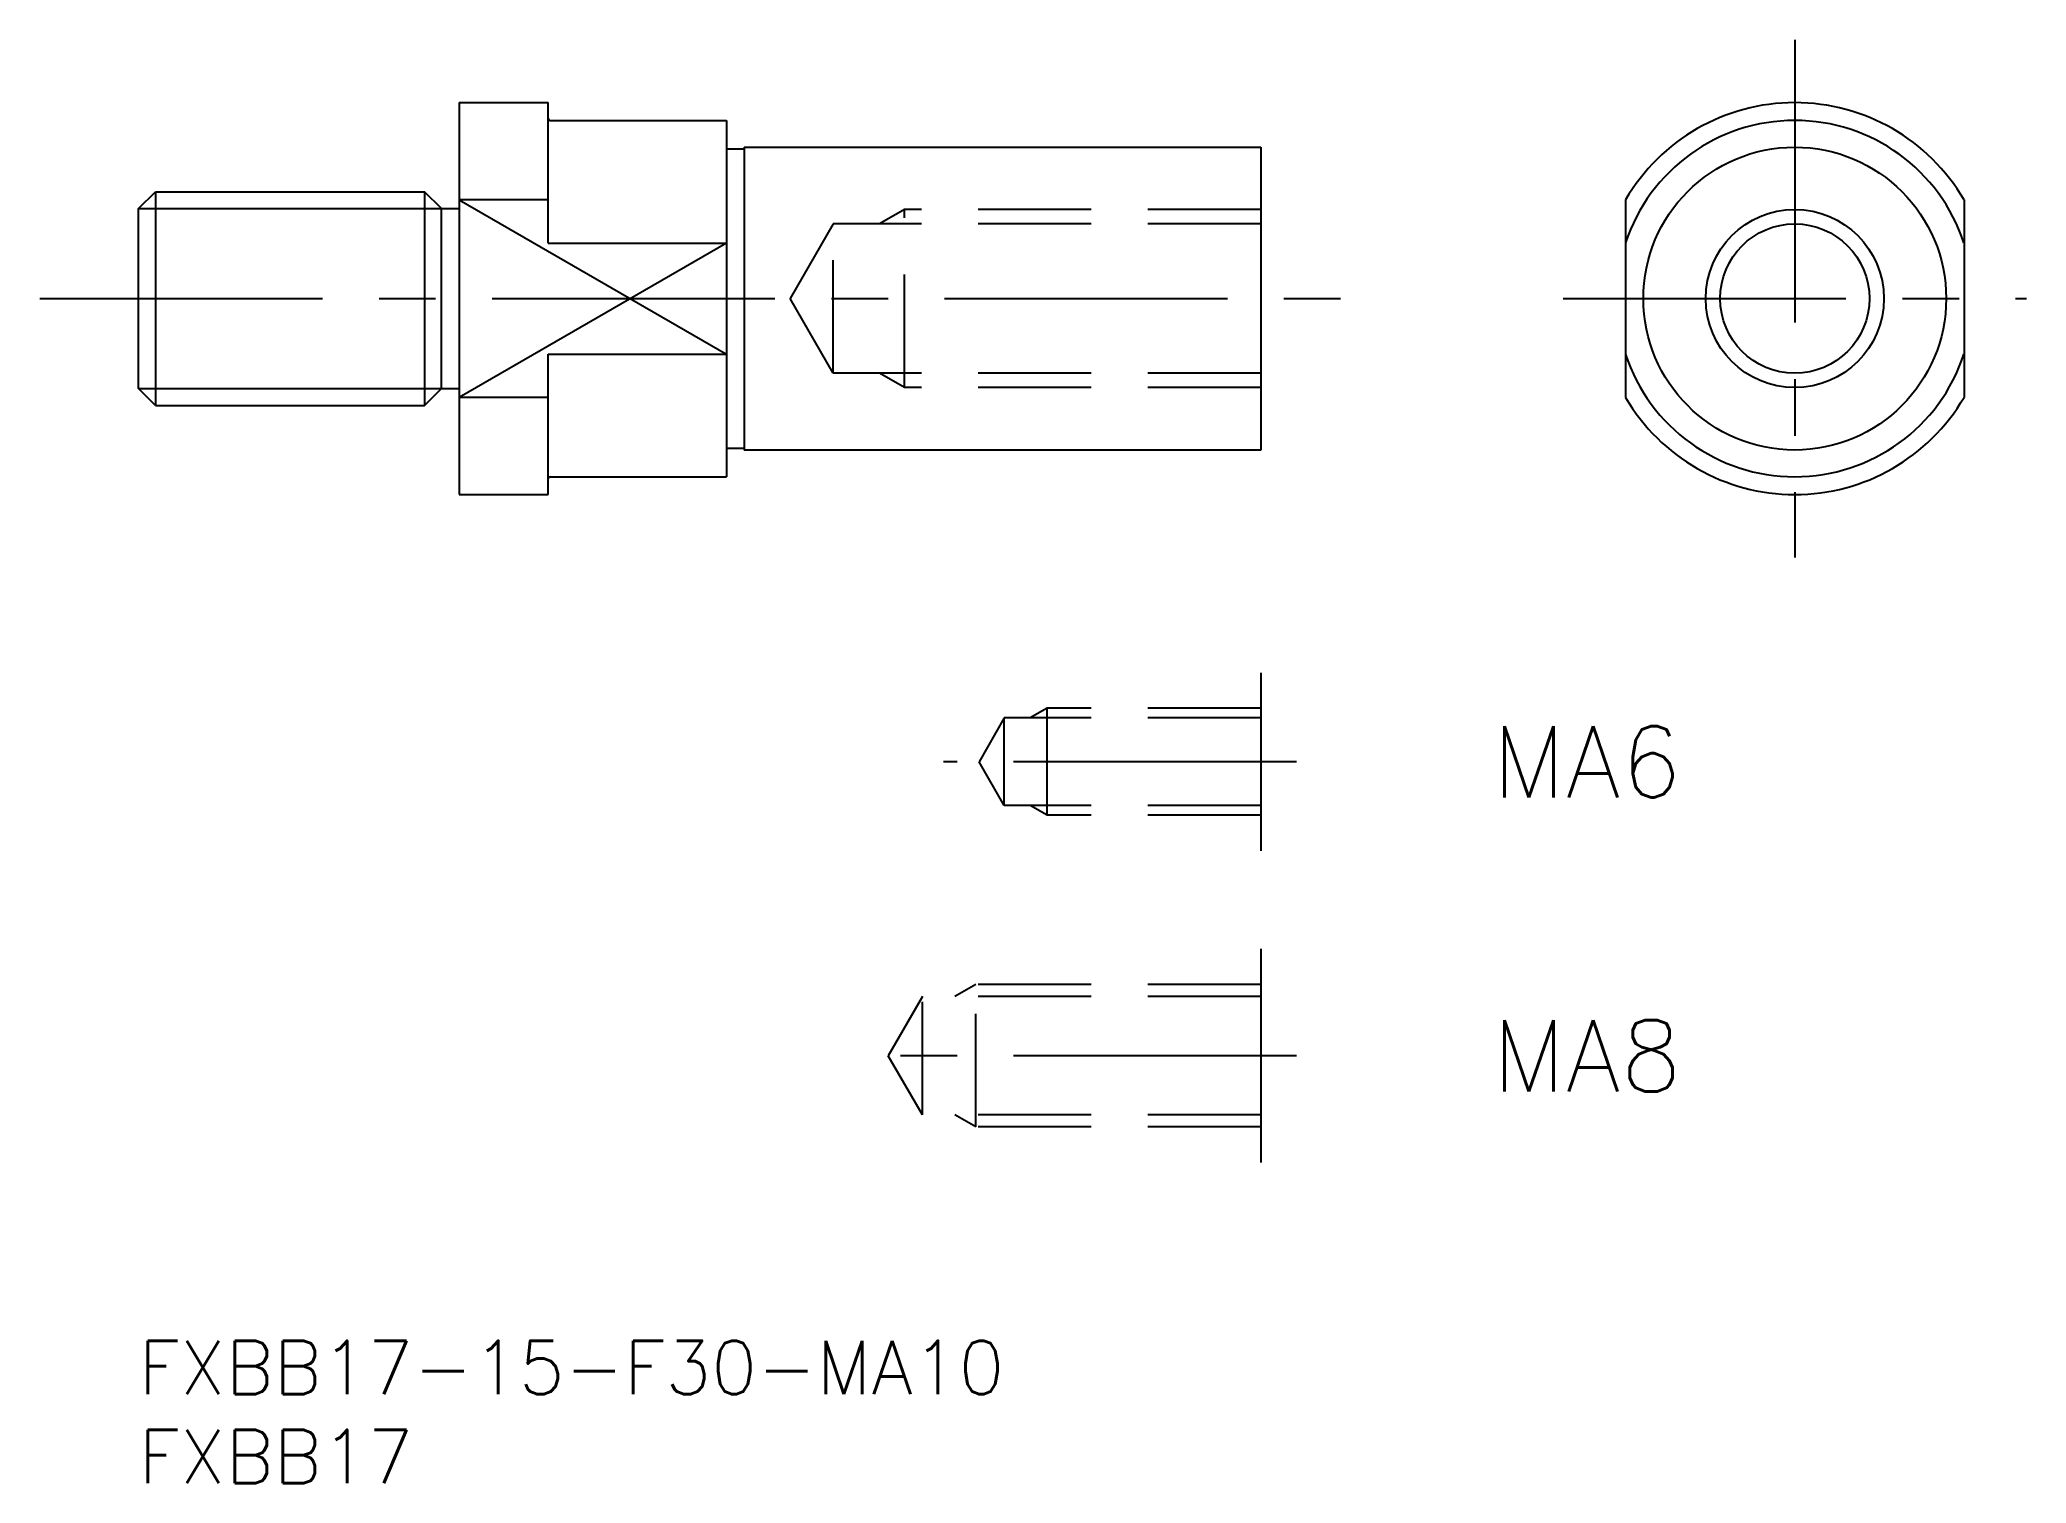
# Model space of a CAD drawing. Extents: x -6 to 106, y -8 to 73.
import ezdxf

# ---------------------------------------------------------------- set-up
doc = ezdxf.new("R2010")
doc.units = 0
doc.header["$LTSCALE"] = 0.5
doc.linetypes.add('CENTER', pattern=[50.8, 31.75, -6.35, 6.35, -6.35])
doc.linetypes.add('DASHED', pattern=[19.05, 12.7, -6.35])
for name, color, linetype in [('MSM_CENTER', 1, 'CENTER'), ('MSM_CONTINUOUS', 7, 'CONTINUOUS'), ('MSM_DASHED', 4, 'DASHED'), ('MSM_NARROW', 5, 'CONTINUOUS'), ('MSM_PART_NUMBER', 7, 'CONTINUOUS')]:
    doc.layers.add(name, color=color, linetype=linetype)
doc.styles.get("Standard").update_dxf_attribs({"font": 'txt.shx', "height": 3, "bigfont": 'bigfont.shx'})

# ---------------------------------------------------------------- blocks, each defined once
blk = doc.blocks.new('*U5')
at = {"layer": 'MSM_PART_NUMBER'}
blk.add_text('FXBB17-15-F30-MA10', height=3, dxfattribs=at).set_placement((0, -3))
blk = doc.blocks.new('*U6')
at = {"layer": 'MSM_PART_NUMBER'}
blk.add_text('FXBB17', height=3, dxfattribs=at).set_placement((0, -8))
blk = doc.blocks.new('*U7')
at = {"layer": 'MSM_PART_NUMBER'}
blk.add_text('MA8', height=4, dxfattribs=at).set_placement((76, 14))
blk = doc.blocks.new('*U8')
at = {"layer": 'MSM_PART_NUMBER'}
blk.add_text('MA6', height=4, dxfattribs=at).set_placement((76, 30.5))

msp = doc.modelspace()

# ---------------------------------------------------------------- linework, layer by layer
at = {"layer": 'MSM_CENTER'}
for p, q in [((92.98, 73.03), (92.98, 43.97)), ((-5.55, 58.5), (69.98, 58.5)), ((79.98, 58.5), (105.98, 58.5)), ((65, 32.5), (45.18, 32.5)), ((65, 16), (40.08, 16))]:
    msp.add_line(p, q, dxfattribs=at)
at = {"layer": 'MSM_CONTINUOUS'}
for p, q in [((18, 69.5), (18, 47.5)), ((18, 69.5), (23, 69.5)), ((23, 61.62), (23, 69.5)), ((23.1, 68.5), (33, 68.5)), ((33, 68.5), (33, 48.5)), ((34, 67), (63, 67)), ((34, 67), (34, 50)), ((63, 67), (63, 50)), ((33, 66.9), (34, 66.9)), ((0, 63.55), (0.95, 64.5)), ((0.95, 64.5), (16.05, 64.5)), ((0.95, 64.5), (0.95, 52.5)), ((17, 63.55), (16.05, 64.5)), ((16.05, 64.5), (16.05, 52.5)), ((23, 64.05), (18, 64.05)), ((83.48, 64.05), (83.48, 52.95)), ((102.48, 64.05), (102.48, 52.95)), ((0, 53.45), (0, 63.55)), ((17, 53.45), (17, 63.55)), ((17, 63.55), (18, 63.55)), ((23, 61.62), (33, 61.62)), ((23, 47.5), (23, 55.38)), ((23, 55.38), (33, 55.38)), ((0.95, 52.5), (0, 53.45)), ((0.95, 52.5), (16.05, 52.5)), ((16.05, 52.5), (17, 53.45)), ((17, 53.45), (18, 53.45)), ((23, 52.95), (18, 52.95)), ((33, 50.1), (34, 50.1)), ((63, 50), (34, 50)), ((23.1, 48.5), (33, 48.5)), ((18, 47.5), (23, 47.5)), ((63, 37.5), (63, 27.5)), ((63, 22), (63, 10))]:
    msp.add_line(p, q, dxfattribs=at)
for radius in [8.5, 4.19]:
    msp.add_circle((92.98, 58.5), radius, dxfattribs=at)
for centre, radius, start, end in [((92.98, 58.5), 11, 30.2726, 149.7274), ((23.1, 68.6), 0.1, 180, 270), ((92.98, 58.5), 10, 18.1949, 161.8051), ((92.98, 58.5), 10, 198.1949, 341.8051), ((92.98, 58.5), 11, 210.2726, 329.7274), ((23.1, 48.4), 0.1, 90, 180)]:
    msp.add_arc(centre, radius, start, end, dxfattribs=at)
at = {"layer": 'MSM_DASHED'}
for p, q in [((39, 62.69), (36.58, 58.5)), ((39, 54.31), (39, 62.69)), ((63, 62.69), (39, 62.69)), ((43, 63.5), (41.59, 62.69)), ((43, 53.5), (43, 63.5)), ((63, 63.5), (43, 63.5)), ((39, 54.31), (36.58, 58.5)), ((63, 54.31), (39, 54.31)), ((43, 53.5), (41.59, 54.31)), ((63, 53.5), (43, 53.5)), ((48.6, 34.96), (47.18, 32.5)), ((63, 34.96), (48.6, 34.96)), ((48.6, 30.04), (48.6, 34.96)), ((51, 35.5), (50.06, 34.96)), ((63, 35.5), (51, 35.5)), ((51, 29.5), (51, 35.5)), ((48.6, 30.04), (47.18, 32.5)), ((63, 30.04), (48.6, 30.04)), ((51, 29.5), (50.06, 30.04)), ((63, 29.5), (51, 29.5)), ((44, 19.32), (42.08, 16)), ((44, 12.68), (44, 19.32)), ((63, 19.32), (44, 19.32)), ((47, 20), (45.83, 19.32)), ((47, 12), (47, 20)), ((63, 20), (47, 20)), ((44, 12.68), (42.08, 16)), ((63, 12.68), (44, 12.68)), ((47, 12), (45.83, 12.68)), ((63, 12), (47, 12))]:
    msp.add_line(p, q, dxfattribs=at)
at = {"layer": 'MSM_NARROW'}
for p, q in [((18, 64.05), (33, 55.38)), ((0, 63.55), (17, 63.55)), ((33, 61.62), (18, 52.95)), ((0, 53.45), (17, 53.45))]:
    msp.add_line(p, q, dxfattribs=at)
msp.add_circle((92.98, 58.5), 5, dxfattribs=at)

# ---------------------------------------------------------------- block references
at = {"layer": 'MSM_CONTINUOUS'}
for name in ['*U8', '*U7', '*U5', '*U6']:
    msp.add_blockref(name, (0, 0), dxfattribs=at)

doc.saveas('drawing.dxf')
